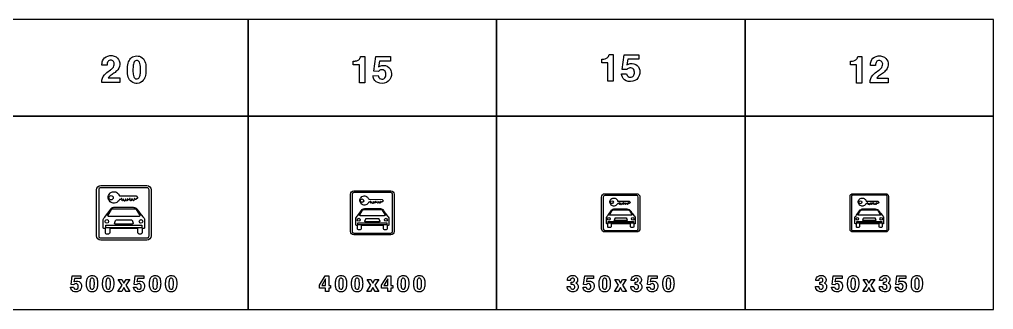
# Model space of a CAD drawing. Extents: x 0 to 18160, y 0 to 2655.
# Drawn here: x 9262 to 18160, y 0 to 2655 of the extents above; entities that cross this region are included whole.
import ezdxf

# ---------------------------------------------------------------- set-up
doc = ezdxf.new("R2010")
doc.units = 0
doc.header["$MEASUREMENT"] = 0

msp = doc.modelspace()

# ---------------------------------------------------------------- linework, layer by layer
for points in [[(9080, 1770), (11350, 1770), (11350, 2655), (9080, 2655)], [(11350, 1770), (13620, 1770), (13620, 2655), (11350, 2655)], [(13620, 1770), (15890, 1770), (15890, 2655), (13620, 2655)], [(15890, 1770), (18160, 1770), (18160, 2655), (15890, 2655)], [(9080, 0), (11350, 0), (11350, 1770), (9080, 1770)], [(11350, 0), (13620, 0), (13620, 1770), (11350, 1770)], [(13620, 0), (15890, 0), (15890, 1770), (13620, 1770)], [(15890, 0), (18160, 0), (18160, 1770), (15890, 1770)], [(14870.3, 805.411), (14870.3, 789.158), (14640.3, 789.158), (14640.3, 805.411)], [(17140.3, 805.411), (17140.3, 789.158), (16910.3, 789.158), (16910.3, 805.411)], [(10379.8, 771.301), (10379.8, 748.082), (10051.2, 748.082), (10051.2, 771.301)], [(12616.8, 794.042), (12616.8, 775.466), (12353.9, 775.466), (12353.9, 794.042)], [(10198.2, 221.797), (10163.1, 276.346), (10197.9, 276.346), (10216.2, 242.294), (10234.9, 276.347), (10269, 276.347), (10233.5, 222.318), (10270, 166.299), (10235.4, 166.299), (10215.6, 202.389), (10195.2, 166.299), (10161, 166.299)], [(12001, 222.096), (12055.2, 309.963), (12087.1, 309.963), (12087.1, 219.228), (12103.3, 219.228), (12103.3, 196.409), (12087.1, 196.409), (12087.1, 165.058), (12058.6, 165.058), (12058.6, 196.409), (12001, 196.409)], [(12058.6, 280.769), (12022.6, 219.228), (12058.6, 219.228)], [(12472.5, 221.797), (12437.4, 276.346), (12472.2, 276.346), (12490.5, 242.294), (12509.2, 276.346), (12543.3, 276.346), (12507.8, 222.318), (12544.3, 166.299), (12509.7, 166.299), (12489.9, 202.389), (12469.5, 166.299), (12435.3, 166.299)], [(12569, 222.114), (12623.3, 309.981), (12655.1, 309.981), (12655.1, 219.246), (12671.3, 219.246), (12671.3, 196.427), (12655.1, 196.427), (12655.1, 165.076), (12626.6, 165.076), (12626.6, 196.427), (12569, 196.427)], [(12626.6, 280.787), (12590.6, 219.246), (12626.6, 219.246)], [(14734.2, 221.783), (14699.1, 276.333), (14733.9, 276.333), (14752.1, 242.28), (14770.8, 276.333), (14805, 276.333), (14769.4, 222.304), (14806, 166.285), (14771.4, 166.285), (14751.6, 202.375), (14731.2, 166.285), (14697, 166.285)], [(17004.2, 221.783), (16969.1, 276.333), (17003.9, 276.333), (17022.1, 242.28), (17040.8, 276.333), (17075, 276.333), (17039.4, 222.304), (17076, 166.285), (17041.4, 166.285), (17021.6, 202.375), (17001.2, 166.285), (16967, 166.285)]]:
    msp.add_lwpolyline(points, close=True)
for points in [[(10012.9, 2078.85, -0.0640343), (10014.2, 2099.78, -0.161687), (10050, 2160.33, -0.0283718), (10091.8, 2192.71, 0.0545111), (10112.7, 2210.64, 0.192461), (10127.7, 2250.18, 0.234238), (10114.1, 2276.56, 0.196223), (10088.8, 2281.34, 0.252425), (10066.8, 2264.16, 0.0856617), (10062.7, 2247.14, 0.0202329), (10062, 2235.45), (10015.3, 2235.45, -0.0983795), (10021.4, 2276.76, -0.245047), (10067.6, 2319.89, -0.207102), (10144.5, 2311.55, -0.233443), (10177, 2259.22, -0.20961), (10158.8, 2195.04, -0.0785124), (10124.9, 2163.57, 0.0107372), (10089.1, 2137.78, 0.0665092), (10073.2, 2121.74), (10177.7, 2121.74), (10177.7, 2078.85)], [(10247.9, 2191.49, -0.0563084), (10253.9, 2254.33, -0.130301), (10276.1, 2298.12, -0.174843), (10317.9, 2319.53, -0.147552), (10371, 2312.9, -0.192146), (10407.8, 2269.73, -0.0833996), (10417.1, 2212.7, -0.0545507), (10412.1, 2141.92, -0.116773), (10393, 2097.85, -0.221099), (10338.1, 2070.16, -0.162564), (10286.7, 2082.68, -0.174743), (10255.4, 2128.1, -0.0640867), (10247.9, 2186.79)], [(12310.9, 2274.45), (12324.1, 2274.45, 0.0261527), (12330.1, 2275.12, 0.0824327), (12354.9, 2282.34, 0.211118), (12374.9, 2306.08, 0.0230957), (12377.6, 2315.99), (12415.7, 2315.99), (12415.7, 2074.01), (12367.1, 2074.01), (12367.1, 2241.03), (12310.9, 2241.03)], [(12491, 2139), (12538, 2140.78, 0.0452719), (12544.4, 2124.55, 0.0567733), (12549.1, 2117.67, 0.070207), (12553.5, 2114.2, 0.264984), (12589.6, 2112.3, 0.20748), (12607, 2135.41, 0.147389), (12605.8, 2173.44, 0.308532), (12576.4, 2194.85, 0.215743), (12546.7, 2184.62, 0.028781), (12541.3, 2178.38), (12498.7, 2180.39), (12516.5, 2315.07), (12650.5, 2315.07), (12650.5, 2273.2), (12550.1, 2273.2), (12541.1, 2221.19, -0.0211252), (12554.1, 2228.73, -0.121371), (12587.4, 2234.58, -0.244671), (12647.2, 2202.63, -0.173069), (12658.8, 2143.5, -0.256779), (12613.6, 2077.51, -0.199585), (12534, 2076.44, -0.245625), (12493.7, 2125.34, -0.0170062)], [(14580.9, 2291.94), (14594, 2291.94, 0.0261527), (14600.1, 2292.61, 0.0824327), (14624.9, 2299.84, 0.211118), (14644.9, 2323.58, 0.0230957), (14647.6, 2333.49), (14685.7, 2333.49), (14685.7, 2091.51), (14637.1, 2091.51), (14637.1, 2258.53), (14580.9, 2258.53)], [(14761, 2156.5), (14808, 2158.28, 0.0452719), (14814.4, 2142.04, 0.0567733), (14819.1, 2135.17, 0.070207), (14823.5, 2131.7, 0.264984), (14859.6, 2129.8, 0.20748), (14877, 2152.9, 0.147389), (14875.8, 2190.94, 0.308532), (14846.4, 2212.34, 0.215743), (14816.7, 2202.11, 0.028781), (14811.3, 2195.87), (14768.7, 2197.89), (14786.5, 2332.56), (14920.5, 2332.56), (14920.5, 2290.7), (14820.1, 2290.7), (14811.1, 2238.69, -0.0211252), (14824, 2246.23, -0.121371), (14857.4, 2252.08, -0.244671), (14917.2, 2220.12, -0.173069), (14928.7, 2161, -0.256779), (14883.6, 2095.01, -0.199585), (14804, 2093.94, -0.245625), (14763.7, 2142.83, -0.0170062)], [(16852.4, 2273.43), (16865.5, 2273.43, 0.0261527), (16871.5, 2274.1, 0.0824327), (16896.4, 2281.32, 0.211118), (16916.4, 2305.06, 0.0230957), (16919, 2314.97), (16957.1, 2314.97), (16957.1, 2072.99), (16908.5, 2072.99), (16908.5, 2240.01), (16852.4, 2240.01)], [(17032.5, 2075.98, -0.0640343), (17033.8, 2096.92, -0.161687), (17069.6, 2157.46, -0.0283718), (17111.4, 2189.85, 0.0545111), (17132.3, 2207.78, 0.192461), (17147.3, 2247.31, 0.234238), (17133.7, 2273.69, 0.196223), (17108.4, 2278.47, 0.252425), (17086.4, 2261.29, 0.0856617), (17082.3, 2244.27, 0.0202329), (17081.6, 2232.58), (17034.9, 2232.58, -0.0983795), (17041, 2273.89, -0.245047), (17087.1, 2317.02, -0.207102), (17164.1, 2308.69, -0.233443), (17196.6, 2256.36, -0.20961), (17178.4, 2192.18, -0.0785124), (17144.5, 2160.7, 0.0107372), (17108.7, 2134.91, 0.0665092), (17092.8, 2118.88), (17197.3, 2118.88), (17197.3, 2075.98)], [(10299.2, 2160.96, 0.0124589), (10299.8, 2154.64, 0.0668192), (10305.4, 2129.25, 0.615362), (10356.3, 2123.64, 0.0726881), (10361.7, 2136.67, 0.0588562), (10366.4, 2173.95, 0.0389037), (10364.8, 2240.94, 0.084671), (10358.2, 2264.28, 0.156013), (10346.8, 2276.44, 0.143208), (10331, 2279.4, 0.172584), (10315.3, 2273.2, 0.132565), (10305.3, 2257.64, 0.0498315), (10300.8, 2235.92, 0.0368731)], [(10005, 635.002, -0.414213), (9965.01, 675.002), (9965.01, 1095, -0.414213), (10005, 1135), (10425, 1135, -0.414213), (10465, 1095), (10465, 675.002, -0.414213), (10425, 635.002)], [(10005, 655.002), (10425, 655.002, 0.414213), (10445, 675.002), (10445, 1095, 0.414213), (10425, 1115), (10005, 1115, 0.414213), (9985.01, 1095), (9985.01, 675.002, 0.414213)], [(10173.9, 1039.67), (10326.3, 1039.34), (10342.5, 1021.38), (10325.1, 1005.94), (10317.7, 1005.81), (10313.4, 1015.9), (10308.7, 1015.92), (10305.4, 1000.58, -0.0265965), (10304.4, 997.426, -0.16132), (10303, 995.911, -0.269023), (10300.2, 996.112), (10293.2, 1008.51), (10290.4, 1013.58), (10288.1, 1013.57), (10286.4, 1007.78), (10281.2, 994.869, -0.0309706), (10280.7, 994.554, -0.167359), (10278.6, 993.997, -0.248558), (10277.2, 994.997, -0.0157525), (10276.5, 996.555), (10276, 998.126), (10271.6, 1015.91), (10266.7, 1015.89), (10266, 1004.01), (10255.5, 1003.21), (10250.6, 1014.75), (10248, 1014.75), (10245.9, 1002.15, 0.0280221), (10244.9, 996.983, -0.167014), (10243, 994.24, -0.213652), (10241.4, 993.94, -0.149118), (10240.4, 994.74), (10236.4, 1003.75), (10234.2, 1009.73), (10228.8, 1009.7), (10227, 1003.85), (10223.2, 993.883, -0.0449171), (10222.5, 992.897, -0.43528), (10216.5, 992.94), (10211.4, 1007.14), (10210.6, 1009.65), (10208.5, 1009.63), (10203.1, 995.483), (10200.7, 995.669, -0.0877703), (10199.5, 996.954), (10196.8, 1013.57), (10196.5, 1015.91), (10194.2, 1015.91), (10192.4, 1014.25), (10183.7, 1005.83), (10179.8, 1005.83), (10179.8, 1007.13), (10174.2, 1007.14, -0.0832698), (10168.4, 996.426, -0.208028), (10128.9, 973.483, -0.189673), (10089, 986.511, -0.106671), (10071.5, 1019.77, -0.0252102), (10071.2, 1025.05, -0.199392), (10086.2, 1062.33, -0.134019), (10110, 1076.31, -0.437488)], [(12315, 685.002, -0.414213), (12285, 715.002), (12285, 1055, -0.414213), (12315, 1085), (12655, 1085, -0.414213), (12685, 1055), (12685, 715.002, -0.414213), (12655, 685.002)], [(12315, 700.002), (12655, 700.002, 0.414213), (12670, 715.002), (12670, 1055, 0.414213), (12655, 1070), (12315, 1070, 0.414213), (12300, 1055), (12300, 715.002, 0.414213)], [(10078.1, 1023.74, -1), (10117.8, 1023.74, -1)], [(12452.1, 1008.74), (12574, 1008.47), (12587, 994.107), (12573, 981.753), (12567.2, 981.649), (12563.7, 989.724), (12560, 989.739), (12557.3, 977.461, -0.0265965), (12556.5, 974.941, -0.16132), (12555.4, 973.73, -0.269023), (12553.2, 973.89), (12547.6, 983.81), (12545.4, 987.867), (12543.5, 987.855), (12542.1, 983.227), (12537.8, 972.77, -0.167359), (12535.8, 972.199, -0.248558), (12534.7, 972.998, -0.0157525), (12534.2, 974.244), (12533.8, 975.501), (12530.3, 989.73), (12526.4, 989.715), (12525.8, 980.206), (12517.4, 979.566), (12513.4, 988.804), (12511.4, 988.804), (12509.7, 978.724, 0.0280221), (12508.9, 974.587, -0.167014), (12507.4, 972.393, -0.213652), (12506.1, 972.153, -0.149118), (12505.3, 972.793), (12502.1, 980.004), (12500.4, 984.781), (12496, 984.758), (12494.6, 980.084), (12491.5, 972.107, -0.0449171), (12491, 971.319, -0.43528), (12486.2, 971.353), (12482.1, 982.713), (12481.5, 984.724), (12479.8, 984.701), (12475.5, 973.387), (12473.5, 973.536, -0.0877703), (12472.6, 974.564), (12470.5, 987.855), (12470.2, 989.732), (12468.3, 989.725), (12466.9, 988.404), (12460, 981.667), (12456.9, 981.661), (12456.8, 982.701), (12452.4, 982.713, -0.0832698), (12447.7, 974.141, -0.208028), (12416.1, 955.787, -0.189673), (12384.2, 966.21, -0.106671), (12370.2, 992.816, -0.0252102), (12369.9, 997.044, -0.199392), (12381.9, 1026.86, -0.134019), (12401, 1038.05, -0.437488)], [(12375.5, 995.994, -1), (12407.3, 995.994, -1)], [(14610, 710.002, -0.414213), (14580, 740.002), (14580, 1030, -0.414213), (14610, 1060), (14900, 1060, -0.414213), (14930, 1030), (14930, 740.002, -0.414213), (14900, 710.002)], [(14610, 725.002), (14900, 725.002, 0.414213), (14915, 740.002), (14915, 1030, 0.414213), (14900, 1045), (14610, 1045, 0.414213), (14595, 1030), (14595, 740.002, 0.414213)], [(14726.2, 993.269), (14832.9, 993.039), (14844.3, 980.469), (14832, 969.659), (14826.9, 969.568), (14823.9, 976.634), (14820.6, 976.647), (14818.3, 965.904, -0.0265965), (14817.5, 963.699, -0.16132), (14816.6, 962.639, -0.269023), (14814.6, 962.779), (14809.8, 971.459), (14807.8, 975.009), (14806.2, 974.999), (14805, 970.949), (14801.2, 961.799, -0.167359), (14799.5, 961.299, -0.248558), (14798.5, 961.999, -0.0157525), (14798, 963.089), (14797.7, 964.189), (14794.7, 976.639), (14791.2, 976.626), (14790.7, 968.306), (14783.3, 967.746), (14779.9, 975.829), (14778.1, 975.829), (14776.6, 967.009, 0.0280221), (14775.9, 963.389, -0.167014), (14774.6, 961.469, -0.213652), (14773.5, 961.259, -0.149118), (14772.8, 961.819), (14770, 968.129), (14768.5, 972.309), (14764.7, 972.289), (14763.4, 968.199), (14760.7, 961.219, -0.0449171), (14760.2, 960.529, -0.43528), (14756, 960.559), (14752.5, 970.499), (14752, 972.259), (14750.4, 972.239), (14746.6, 962.339), (14745, 962.469, -0.0877703), (14744.2, 963.369), (14742.3, 974.999), (14742, 976.641), (14740.4, 976.634), (14739.2, 975.479), (14733.1, 969.584), (14730.4, 969.579), (14730.3, 970.489), (14726.5, 970.499, -0.0832698), (14722.4, 962.999, -0.208028), (14694.7, 946.939, -0.189673), (14666.8, 956.059, -0.106671), (14654.5, 979.339, -0.0252102), (14654.3, 983.039, -0.199392), (14664.8, 1009.13, -0.134019), (14681.5, 1018.92, -0.437488)], [(14659.2, 982.12, -1), (14687, 982.12, -1)], [(16874, 710.002, -0.414213), (16850, 734.002), (16850, 1036, -0.414213), (16874, 1060), (17176, 1060, -0.414213), (17200, 1036), (17200, 734.002, -0.414213), (17176, 710.002)], [(16874, 722.002), (17176, 722.002, 0.414213), (17188, 734.002), (17188, 1036, 0.414213), (17176, 1048), (16874, 1048, 0.414213), (16862, 1036), (16862, 734.002, 0.414213)], [(16996.2, 993.269), (17102.9, 993.039), (17114.3, 980.469), (17102, 969.659), (17096.9, 969.568), (17093.9, 976.634), (17090.6, 976.647), (17088.3, 965.904, -0.0265965), (17087.5, 963.699, -0.16132), (17086.6, 962.639, -0.269023), (17084.6, 962.779), (17079.8, 971.459), (17077.8, 975.009), (17076.2, 974.999), (17075, 970.949), (17071.2, 961.799, -0.167359), (17069.5, 961.299, -0.248558), (17068.5, 961.999, -0.0157525), (17068, 963.089), (17067.7, 964.189), (17064.7, 976.639), (17061.2, 976.626), (17060.7, 968.306), (17053.3, 967.746), (17049.9, 975.829), (17048.1, 975.829), (17046.6, 967.009, 0.0280221), (17045.9, 963.389, -0.167014), (17044.6, 961.469, -0.213652), (17043.5, 961.259, -0.149118), (17042.8, 961.819), (17040, 968.129), (17038.5, 972.309), (17034.7, 972.289), (17033.4, 968.199), (17030.7, 961.219, -0.0449171), (17030.2, 960.529, -0.43528), (17026, 960.559), (17022.5, 970.499), (17022, 972.259), (17020.4, 972.239), (17016.6, 962.339), (17015, 962.469, -0.0877703), (17014.2, 963.369), (17012.3, 974.999), (17012, 976.641), (17010.4, 976.634), (17009.2, 975.479), (17003.1, 969.584), (17000.4, 969.579), (17000.3, 970.489), (16996.5, 970.499, -0.0832698), (16992.4, 962.999, -0.208028), (16964.7, 946.939, -0.189673), (16936.8, 956.059, -0.106671), (16924.5, 979.339, -0.0252102), (16924.3, 983.039, -0.199392), (16934.8, 1009.13, -0.134019), (16951.5, 1018.92, -0.437488)], [(16929.2, 982.12, -1), (16957, 982.12, -1)], [(10027.6, 824.79, -0.217884), (10042.7, 846.61), (10048.1, 854.238), (10098, 922.634, -0.0113831), (10100.7, 925.21, -0.180186), (10124.3, 936.253), (10292.6, 936.666, -0.123927), (10320.3, 930.134, 0.0223768), (10327.7, 926.525, -0.0748468), (10333.3, 922.144, -0.0668734), (10348.3, 902.159, 0.0271658), (10350.1, 899.521, -0.01164), (10362.3, 883.045), (10387, 848.406, -0.163772), (10402.4, 829.286), (10402.4, 744.927, -0.0147019), (10401.9, 744.183, -0.0662769), (10400.6, 742.707, -0.186047), (10398.4, 741.621), (10383.4, 741.615), (10383.4, 739.909), (10383, 702.708, -0.410956), (10371.6, 691.402), (10355.1, 691.403, -0.413939), (10343.7, 702.826), (10343.7, 738.797, 0.414763), (10340.8, 741.661), (10090.1, 741.661, 0.41476), (10087.2, 738.801), (10087.3, 702.818, -0.413894), (10075.8, 691.396), (10057.4, 691.398, -0.294394), (10047, 698.113), (10047.1, 736.765), (10047, 741.522, 0.201076), (10046, 741.694), (10033.9, 741.611, -0.194717), (10030.6, 743.297, -0.106829), (10027.9, 747.268, -0.0255912), (10027.6, 747.802)], [(10070.7, 863.458), (10102.1, 914.445, -0.259597), (10117.9, 923.249), (10312.7, 923.25, -0.26006), (10328.5, 914.418), (10358.7, 865.353, -0.0152948), (10360.2, 862.596, -0.05147), (10360.6, 861.72, -0.420635), (10355.6, 852.834, -0.0499095), (10354.6, 852.679, -0.0161211), (10351.7, 852.584), (10078, 852.585, -0.0205655), (10075.9, 852.671, -0.0455698), (10074.9, 852.836, -0.421093), (10069.9, 861.733)], [(12335.1, 836.832, -0.217884), (12347.1, 854.288), (12351.5, 860.391), (12391.4, 915.108, -0.0113831), (12393.5, 917.169, -0.180186), (12412.4, 926.003), (12547.1, 926.333, -0.123927), (12569.3, 921.108, 0.0223768), (12575.1, 918.221, -0.0748468), (12579.6, 914.716, -0.0668734), (12591.6, 898.728, 0.0271658), (12593.1, 896.618, -0.01164), (12602.9, 883.436), (12622.6, 855.725, -0.163772), (12634.9, 840.43), (12634.9, 772.942, -0.0147019), (12634.6, 772.347, -0.0662769), (12633.5, 771.166, -0.186047), (12631.7, 770.297), (12619.7, 770.293), (12619.7, 768.928), (12619.4, 739.167, -0.410956), (12610.3, 730.122), (12597.1, 730.123, -0.413939), (12587.9, 739.262), (12587.9, 768.038, 0.414763), (12585.7, 770.329), (12385.1, 770.329, 0.41476), (12382.8, 768.041), (12382.8, 739.255, -0.413894), (12373.7, 730.117), (12358.9, 730.119, -0.294394), (12350.6, 735.491), (12350.7, 766.412), (12350.6, 770.218, 0.201076), (12349.8, 770.355), (12340.1, 770.289, -0.194717), (12337.5, 771.638, -0.106829), (12335.2, 775.028)], [(12369.5, 867.767), (12394.7, 908.557, -0.259597), (12407.3, 915.6), (12563.2, 915.6, -0.26006), (12575.8, 908.535), (12599.9, 869.283, -0.0152948), (12601.2, 867.077, -0.05147), (12601.5, 866.377, -0.420635), (12597.5, 859.268, -0.0499095), (12596.7, 859.143, -0.0161211), (12594.4, 859.067), (12375.4, 859.068, -0.0205655), (12373.7, 859.138, -0.0455698), (12372.9, 859.269, -0.421093), (12368.9, 866.387)], [(14623.8, 842.854, -0.217884), (14634.4, 858.128), (14638.2, 863.467), (14673.1, 911.344, -0.0113831), (14675, 913.148, -0.180186), (14691.5, 920.878), (14809.3, 921.167, -0.123927), (14828.7, 916.594, 0.0223768), (14833.9, 914.068, -0.0748468), (14837.8, 911.002, -0.0668734), (14848.3, 897.012, 0.0271658), (14849.6, 895.166, -0.01164), (14858.1, 883.632), (14875.4, 859.385, -0.163772), (14886.2, 846.001), (14886.2, 786.95, -0.0147019), (14885.9, 786.429, -0.0662769), (14884.9, 785.396, -0.186047), (14883.4, 784.635), (14872.9, 784.631), (14872.9, 783.437), (14872.6, 757.397, -0.410956), (14864.6, 749.482), (14853.1, 749.483, -0.413939), (14845.1, 757.479), (14845.1, 782.659, 0.414763), (14843.1, 784.663), (14667.6, 784.663, 0.41476), (14665.6, 782.661), (14665.6, 757.473, -0.413894), (14657.6, 749.478), (14644.7, 749.479, -0.294394), (14637.4, 754.18), (14637.4, 781.236), (14637.4, 784.566, 0.201076), (14636.7, 784.686), (14628.2, 784.628, -0.194717), (14625.9, 785.808, -0.106829), (14623.9, 788.775)], [(14654, 869.921), (14676, 905.612, -0.259597), (14687, 911.775), (14823.4, 911.775, -0.26006), (14834.5, 905.593), (14855.6, 871.248, -0.0152948), (14856.7, 869.318, -0.05147), (14856.9, 868.705, -0.420635), (14853.4, 862.484, -0.0499095), (14852.8, 862.376, -0.0161211), (14850.7, 862.309), (14659.1, 862.31, -0.0205655), (14657.6, 862.371, -0.0455698), (14656.9, 862.486, -0.421093), (14653.4, 868.713)], [(16893.8, 842.854, -0.217884), (16904.4, 858.128), (16908.2, 863.467), (16943.1, 911.344, -0.0113831), (16945, 913.148, -0.180186), (16961.5, 920.878), (17079.3, 921.167, -0.123927), (17098.7, 916.594, 0.0223768), (17103.9, 914.068, -0.0748468), (17107.8, 911.002, -0.0668734), (17118.3, 897.012, 0.0271658), (17119.6, 895.166, -0.01164), (17128.1, 883.632), (17145.4, 859.385, -0.163772), (17156.2, 846.001), (17156.2, 786.95, -0.0147019), (17155.9, 786.429, -0.0662769), (17154.9, 785.396, -0.186047), (17153.4, 784.635), (17142.9, 784.631), (17142.9, 783.437), (17142.6, 757.397, -0.410956), (17134.6, 749.482), (17123.1, 749.483, -0.413939), (17115.1, 757.479), (17115.1, 782.659, 0.414763), (17113.1, 784.663), (16937.6, 784.663, 0.41476), (16935.6, 782.661), (16935.6, 757.473, -0.413894), (16927.6, 749.478), (16914.7, 749.479, -0.294394), (16907.4, 754.18), (16907.4, 781.236), (16907.4, 784.566, 0.201076), (16906.7, 784.686), (16898.2, 784.628, -0.194717), (16895.9, 785.808, -0.106829), (16893.9, 788.775)], [(16924, 869.921), (16946, 905.612, -0.259597), (16957, 911.775), (17093.4, 911.775, -0.26006), (17104.5, 905.593), (17125.6, 871.248, -0.0152948), (17126.7, 869.318, -0.05147), (17126.9, 868.705, -0.420635), (17123.4, 862.484, -0.0499095), (17122.8, 862.376, -0.0161211), (17120.7, 862.309), (16929.1, 862.31, -0.0205655), (16927.6, 862.371, -0.0455698), (16926.9, 862.486, -0.421093), (16923.4, 868.713)], [(10043.3, 806.689, -1), (10076.1, 806.689, -1)], [(10286.7, 819.289, 0.0402078), (10288.8, 818.537, -0.23114), (10290.9, 816.647), (10299.6, 791.218, -0.174324), (10299.5, 786.385, -0.232692), (10295.7, 783.294, -0.03313), (10292.5, 782.855), (10141.7, 782.885), (10134.9, 782.885, -0.378131), (10130.6, 786.848, -0.116519), (10130.8, 789.001), (10140.1, 815.413, -0.318233), (10146.8, 820.272), (10283.2, 820.299, -0.0937463)], [(10354.8, 806.55, -1), (10387.4, 806.55, -1)], [(12347.6, 822.351, -1), (12373.9, 822.351, -1)], [(12542.3, 832.432, 0.0402078), (12544, 831.83, -0.23114), (12545.7, 830.318), (12552.7, 809.974, -0.174323), (12552.6, 806.108, -0.232692), (12549.6, 803.635, -0.0331301), (12547, 803.284), (12426.4, 803.308), (12420.9, 803.308, -0.378131), (12417.5, 806.479, -0.116519), (12417.6, 808.201), (12425.1, 829.331, -0.318233), (12430.4, 833.218), (12539.6, 833.239, -0.0937464)], [(12596.8, 822.24, -1), (12622.9, 822.24, -1)], [(14634.8, 830.183, -1), (14657.8, 830.183, -1)], [(14805.2, 839.003, 0.0402078), (14806.7, 838.476, -0.23114), (14808.1, 837.153), (14814.2, 819.352, -0.174323), (14814.2, 815.97, -0.232692), (14811.5, 813.806, -0.0331301), (14809.3, 813.498), (14703.7, 813.52), (14699, 813.52, -0.378131), (14695.9, 816.294, -0.116519), (14696.1, 817.801), (14702.6, 836.289, -0.318233), (14707.3, 839.691), (14802.8, 839.709, -0.0937464)], [(14852.8, 830.086, -1), (14875.7, 830.086, -1)], [(16904.8, 830.183, -1), (16927.8, 830.183, -1)], [(17075.2, 839.003, 0.0402078), (17076.7, 838.476, -0.23114), (17078.1, 837.153), (17084.2, 819.352, -0.174323), (17084.2, 815.97, -0.232692), (17081.5, 813.806, -0.0331301), (17079.3, 813.498), (16973.7, 813.52), (16969, 813.52, -0.378131), (16965.9, 816.294, -0.116519), (16966.1, 817.801), (16972.6, 836.289, -0.318233), (16977.3, 839.691), (17072.8, 839.709, -0.0937464)], [(17122.8, 830.086, -1), (17145.7, 830.086, -1)], [(9727.75, 203.882), (9755.92, 204.948, 0.0452719), (9759.76, 195.209, 0.0567733), (9762.6, 191.086, 0.070207), (9765.26, 189, 0.264984), (9786.87, 187.863, 0.20748), (9797.32, 201.726, 0.147389), (9796.63, 224.545, 0.308532), (9779, 237.389, 0.215743), (9761.13, 231.252, 0.028781), (9757.91, 227.508), (9732.34, 228.716), (9743.03, 309.522), (9823.46, 309.522), (9823.46, 284.403), (9763.2, 284.403), (9757.82, 253.195, -0.0211252), (9765.57, 257.721, -0.121371), (9785.57, 261.228, -0.244671), (9821.44, 242.057, -0.173069), (9828.39, 206.583, -0.256779), (9801.28, 166.986, -0.199585), (9753.55, 166.346, -0.245625), (9729.38, 195.683, -0.0170062)], [(9874.18, 234.284, -0.0563084), (9877.8, 271.986, -0.130301), (9891.12, 298.266, -0.174843), (9916.22, 311.109, -0.147552), (9948.09, 307.128, -0.192146), (9970.17, 281.228, -0.0833996), (9975.72, 247.01, -0.0545507), (9972.71, 204.545, -0.116773), (9961.26, 178.1, -0.221099), (9928.35, 161.488, -0.162564), (9897.47, 169, -0.174743), (9878.7, 196.251, -0.0640867), (9874.23, 231.465)], [(9905.01, 215.967, 0.0124589), (9905.32, 212.175, 0.0668192), (9908.68, 196.939, 0.615362), (9939.23, 193.574, 0.0726881), (9942.5, 201.394, 0.0588562), (9945.32, 223.763, 0.0389037), (9944.34, 263.953, 0.084671), (9940.39, 277.957, 0.156013), (9933.51, 285.256, 0.143208), (9924.08, 287.033, 0.172584), (9914.63, 283.313, 0.132565), (9908.66, 273.976, 0.0498315), (9905.93, 260.943, 0.0368731)], [(10020.9, 234.285, -0.0563084), (10024.5, 271.986, -0.130301), (10037.9, 298.265, -0.174843), (10063, 311.109, -0.147552), (10094.8, 307.128, -0.192146), (10116.9, 281.228, -0.0833996), (10122.5, 247.01, -0.0545507), (10119.5, 204.545, -0.116773), (10108, 178.1, -0.221099), (10075.1, 161.488, -0.162564), (10044.2, 169, -0.174743), (10025.5, 196.251, -0.0640867), (10021, 231.465)], [(10051.8, 215.967, 0.0124589), (10052.1, 212.175, 0.0668192), (10055.4, 196.939, 0.615362), (10086, 193.574, 0.0726881), (10089.2, 201.394, 0.0588562), (10092.1, 223.763, 0.0389037), (10091.1, 263.953, 0.084671), (10087.1, 277.957, 0.156013), (10080.3, 285.256, 0.143208), (10070.8, 287.033, 0.172584), (10061.4, 283.313, 0.132565), (10055.4, 273.976, 0.0498315), (10052.7, 260.943, 0.0368731)], [(10303.3, 203.891), (10331.5, 204.957, 0.0452719), (10335.3, 195.218, 0.0567733), (10338.2, 191.095, 0.070207), (10340.8, 189.009, 0.264984), (10362.4, 187.872, 0.20748), (10372.9, 201.735, 0.147389), (10372.2, 224.555, 0.308532), (10354.6, 237.398, 0.215743), (10336.7, 231.261, 0.028781), (10333.5, 227.517), (10307.9, 228.725), (10318.6, 309.531), (10399, 309.531), (10399, 284.412), (10338.8, 284.412), (10333.4, 253.204, -0.0211252), (10341.1, 257.73, -0.121371), (10361.1, 261.237, -0.244671), (10397, 242.066, -0.173069), (10404, 206.592, -0.256779), (10376.8, 166.995, -0.199585), (10329.1, 166.355, -0.245625), (10304.9, 195.692, -0.0170062)], [(10449.7, 234.285, -0.0563084), (10453.4, 271.986, -0.130301), (10466.7, 298.266, -0.174843), (10491.8, 311.109, -0.147552), (10523.7, 307.128, -0.192146), (10545.7, 281.228, -0.0833996), (10551.3, 247.01, -0.0545507), (10548.3, 204.545, -0.116773), (10536.8, 178.1, -0.221099), (10503.9, 161.489, -0.162564), (10473, 169, -0.174743), (10454.3, 196.252, -0.0640867), (10449.8, 231.465)], [(10480.6, 215.967, 0.0124589), (10480.9, 212.176, 0.0668192), (10484.2, 196.939, 0.615362), (10514.8, 193.574, 0.0726881), (10518.1, 201.394, 0.0588562), (10520.9, 223.763, 0.0389037), (10519.9, 263.953, 0.084671), (10516, 277.958, 0.156013), (10509.1, 285.256, 0.143208), (10499.7, 287.033, 0.172584), (10490.2, 283.313, 0.132565), (10484.2, 273.977, 0.0498315), (10481.5, 260.943, 0.0368731)], [(10596.5, 234.275, -0.0563084), (10600.1, 271.977, -0.130301), (10613.4, 298.257, -0.174843), (10638.5, 311.1, -0.147552), (10670.4, 307.119, -0.192146), (10692.5, 281.219, -0.0833996), (10698, 247.001, -0.0545507), (10695, 204.536, -0.116773), (10683.6, 178.091, -0.221099), (10650.7, 161.479, -0.162564), (10619.8, 168.991, -0.174743), (10601, 196.242, -0.0640867), (10596.5, 231.456)], [(10627.3, 215.958, 0.0124589), (10627.6, 212.166, 0.0668192), (10631, 196.929, 0.615362), (10661.5, 193.565, 0.0726881), (10664.8, 201.384, 0.0588562), (10667.6, 223.754, 0.0389037), (10666.7, 263.944, 0.084671), (10662.7, 277.948, 0.156013), (10655.8, 285.247, 0.143208), (10646.4, 287.024, 0.172584), (10636.9, 283.304, 0.132565), (10631, 273.967, 0.0498315), (10628.2, 260.934, 0.0368731)], [(12148.5, 234.285, -0.0563084), (12152.1, 271.986, -0.130301), (12165.4, 298.266, -0.174843), (12190.5, 311.109, -0.147552), (12222.4, 307.128, -0.192146), (12244.5, 281.228, -0.0833996), (12250, 247.01, -0.0545507), (12247, 204.545, -0.116773), (12235.6, 178.1, -0.221099), (12202.7, 161.489, -0.162564), (12171.8, 169.001, -0.174743), (12153, 196.252, -0.0640867), (12148.5, 231.465)], [(12179.3, 215.967, 0.0124589), (12179.6, 212.176, 0.0668192), (12183, 196.939, 0.615362), (12213.5, 193.574, 0.0726881), (12216.8, 201.394, 0.0588562), (12219.6, 223.764, 0.0389037), (12218.6, 263.953, 0.084671), (12214.7, 277.958, 0.156013), (12207.8, 285.256, 0.143208), (12198.4, 287.034, 0.172584), (12188.9, 283.313, 0.132565), (12183, 273.977, 0.0498315), (12180.2, 260.943, 0.0368731)], [(12295.2, 234.285, -0.0563084), (12298.9, 271.986, -0.130301), (12312.2, 298.266, -0.174843), (12337.3, 311.109, -0.147552), (12369.1, 307.128, -0.192146), (12391.2, 281.228, -0.0833996), (12396.8, 247.01, -0.0545507), (12393.8, 204.546, -0.116773), (12382.3, 178.1, -0.221099), (12349.4, 161.489, -0.162564), (12318.5, 169.001, -0.174743), (12299.8, 196.252, -0.0640867), (12295.3, 231.465)], [(12326.1, 215.967, 0.0124589), (12326.4, 212.176, 0.0668192), (12329.7, 196.939, 0.615362), (12360.3, 193.574, 0.0726881), (12363.5, 201.394, 0.0588562), (12366.4, 223.764, 0.0389037), (12365.4, 263.953, 0.084671), (12361.4, 277.958, 0.156013), (12354.6, 285.256, 0.143208), (12345.1, 287.034, 0.172584), (12335.7, 283.313, 0.132565), (12329.7, 273.977, 0.0498315), (12327, 260.944, 0.0368731)], [(12716.5, 234.285, -0.0563084), (12720.1, 271.986, -0.130301), (12733.4, 298.266, -0.174843), (12758.5, 311.109, -0.147552), (12790.4, 307.128, -0.192146), (12812.5, 281.228, -0.0833996), (12818, 247.01, -0.0545507), (12815, 204.545, -0.116773), (12803.6, 178.1, -0.221099), (12770.7, 161.489, -0.162564), (12739.8, 169, -0.174743), (12721, 196.252, -0.0640867), (12716.5, 231.465)], [(12747.3, 215.967, 0.0124589), (12747.6, 212.176, 0.0668192), (12751, 196.939, 0.615362), (12781.5, 193.574, 0.0726881), (12784.8, 201.394, 0.0588562), (12787.6, 223.763, 0.0389037), (12786.7, 263.953, 0.084671), (12782.7, 277.958, 0.156013), (12775.8, 285.256, 0.143208), (12766.4, 287.033, 0.172584), (12757, 283.313, 0.132565), (12751, 273.977, 0.0498315), (12748.3, 260.943, 0.0368731)], [(12863.2, 234.275, -0.0563084), (12866.9, 271.977, -0.130301), (12880.2, 298.256, -0.174843), (12905.3, 311.1, -0.147552), (12937.2, 307.119, -0.192146), (12959.2, 281.218, -0.0833996), (12964.8, 247, -0.0545507), (12961.8, 204.536, -0.116773), (12950.3, 178.091, -0.221099), (12917.4, 161.479, -0.162564), (12886.5, 168.991, -0.174743), (12867.8, 196.242, -0.0640867), (12863.3, 231.455)], [(12894.1, 215.958, 0.0124589), (12894.4, 212.166, 0.0668192), (12897.7, 196.929, 0.615362), (12928.3, 193.565, 0.0726881), (12931.6, 201.384, 0.0588562), (12934.4, 223.754, 0.0389037), (12933.4, 263.944, 0.084671), (12929.5, 277.948, 0.156013), (12922.6, 285.247, 0.143208), (12913.2, 287.024, 0.172584), (12903.7, 283.304, 0.132565), (12897.7, 273.967, 0.0498315), (12895, 260.934, 0.0368731)], [(14264.9, 210.618), (14292.7, 210.618, 0.0411845), (14294, 201.495, 0.335066), (14312.3, 186.329, 0.276505), (14331.4, 195.049, 0.158203), (14334.8, 207.49, 0.0878221), (14333, 217.04, 0.217575), (14321.9, 227.158, 0.0882727), (14309.1, 229.03), (14302.7, 229.03), (14302.7, 250.192, 0.0282129), (14314.4, 250.547, 0.50028), (14330.6, 277.846, 0.235001), (14319.5, 286.874, 0.165496), (14304.1, 285.5, 0.220849), (14295.5, 275.571, 0.055705), (14293.8, 264.647), (14266.9, 264.647, -0.0488003), (14268, 278.201, -0.30773), (14302.6, 310.903, -0.146685), (14338.2, 307.348, -0.469869), (14354.2, 251.685, -0.0891152), (14346.9, 244.623), (14344.4, 242.822, -0.0245333), (14351.1, 238.983, -0.202429), (14364.5, 216.969, -0.422325), (14326.8, 163.296, -0.154301), (14288.4, 167.609, -0.287878), (14265, 204.03, -0.0143877)], [(14410.5, 203.85), (14438.6, 204.916, 0.0452719), (14442.5, 195.177, 0.0567733), (14445.3, 191.054, 0.070207), (14448, 188.968, 0.264984), (14469.6, 187.831, 0.20748), (14480, 201.694, 0.147389), (14479.4, 224.513, 0.308532), (14461.7, 237.357, 0.215743), (14443.9, 231.22, 0.028781), (14440.6, 227.476), (14415.1, 228.684), (14425.7, 309.49), (14506.2, 309.49), (14506.2, 284.371), (14445.9, 284.371), (14440.5, 253.163, -0.0211252), (14448.3, 257.689, -0.121371), (14468.3, 261.196, -0.244671), (14504.2, 242.025, -0.173069), (14511.1, 206.551, -0.256779), (14484, 166.954, -0.199585), (14436.3, 166.314, -0.245625), (14412.1, 195.651, -0.0170062)], [(14556.9, 234.262, -0.0563084), (14560.5, 271.963, -0.130301), (14573.8, 298.243, -0.174843), (14598.9, 311.086, -0.147552), (14630.8, 307.105, -0.192146), (14652.9, 281.205, -0.0833996), (14658.4, 246.987, -0.0545507), (14655.4, 204.523, -0.116773), (14644, 178.077, -0.221099), (14611.1, 161.466, -0.162564), (14580.2, 168.978, -0.174743), (14561.4, 196.229, -0.0640867), (14556.9, 231.442)], [(14587.7, 215.944, 0.0124589), (14588, 212.153, 0.0668192), (14591.4, 196.916, 0.615362), (14621.9, 193.551, 0.0726881), (14625.2, 201.371, 0.0588562), (14628, 223.741, 0.0389037), (14627.1, 263.93, 0.084671), (14623.1, 277.935, 0.156013), (14616.2, 285.233, 0.143208), (14606.8, 287.011, 0.172584), (14597.3, 283.29, 0.132565), (14591.4, 273.954, 0.0498315), (14588.7, 260.921, 0.0368731)], [(14847.3, 210.655), (14875.2, 210.655, 0.0411845), (14876.4, 201.531, 0.335066), (14894.7, 186.365, 0.276505), (14913.9, 195.086, 0.158203), (14917.2, 207.527, 0.0878221), (14915.4, 217.076, 0.217575), (14904.3, 227.195, 0.0882727), (14891.6, 229.067), (14885.1, 229.067), (14885.1, 250.228, 0.0282129), (14896.8, 250.583, 0.50028), (14913, 277.882, 0.235001), (14901.9, 286.91, 0.165496), (14886.5, 285.536, 0.220849), (14878, 275.607, 0.055705), (14876.2, 264.683), (14849.4, 264.683, -0.0488003), (14850.4, 278.237, -0.30773), (14885, 310.939, -0.146685), (14920.7, 307.384, -0.469869), (14936.6, 251.721, -0.0891152), (14929.4, 244.659), (14926.8, 242.858, -0.0245333), (14933.5, 239.019, -0.202429), (14946.9, 217.005, -0.422325), (14909.3, 163.332, -0.154301), (14870.8, 167.645, -0.287878), (14847.4, 204.067, -0.0143877)], [(14992.9, 203.886), (15021.1, 204.953, 0.0452719), (15024.9, 195.213, 0.0567733), (15027.8, 191.09, 0.070207), (15030.4, 189.005, 0.264984), (15052, 187.867, 0.20748), (15062.5, 201.73, 0.147389), (15061.8, 224.55, 0.308532), (15044.2, 237.393, 0.215743), (15026.3, 231.256, 0.028781), (15023.1, 227.512), (14997.5, 228.721), (15008.2, 309.526), (15088.6, 309.526), (15088.6, 284.408), (15028.3, 284.408), (15023, 253.199, -0.0211252), (15030.7, 257.725, -0.121371), (15050.7, 261.232, -0.244671), (15086.6, 242.062, -0.173069), (15093.5, 206.588, -0.256779), (15066.4, 166.991, -0.199585), (15018.7, 166.351, -0.245625), (14994.5, 195.687, -0.0170062)], [(15139.3, 234.299, -0.0563084), (15143, 272, -0.130301), (15156.3, 298.28, -0.174843), (15181.4, 311.123, -0.147552), (15213.2, 307.142, -0.192146), (15235.3, 281.242, -0.0833996), (15240.9, 247.024, -0.0545507), (15237.9, 204.559, -0.116773), (15226.4, 178.114, -0.221099), (15193.5, 161.502, -0.162564), (15162.6, 169.014, -0.174743), (15143.9, 196.265, -0.0640867), (15139.4, 231.479)], [(15170.2, 215.981, 0.0124589), (15170.5, 212.19, 0.0668192), (15173.8, 196.953, 0.615362), (15204.4, 193.588, 0.0726881), (15207.6, 201.408, 0.0588562), (15210.5, 223.777, 0.0389037), (15209.5, 263.967, 0.084671), (15205.5, 277.972, 0.156013), (15198.7, 285.27, 0.143208), (15189.2, 287.047, 0.172584), (15179.8, 283.327, 0.132565), (15173.8, 273.99, 0.0498315), (15171.1, 260.957, 0.0368731)], [(16534.9, 210.618), (16562.7, 210.618, 0.0411845), (16564, 201.495, 0.335066), (16582.3, 186.329, 0.276505), (16601.4, 195.049, 0.158203), (16604.8, 207.49, 0.0878221), (16603, 217.04, 0.217575), (16591.9, 227.158, 0.0882727), (16579.1, 229.03), (16572.7, 229.03), (16572.7, 250.192, 0.0282129), (16584.4, 250.547, 0.50028), (16600.6, 277.846, 0.235001), (16589.5, 286.874, 0.165496), (16574.1, 285.5, 0.220849), (16565.5, 275.571, 0.055705), (16563.8, 264.647), (16536.9, 264.647, -0.0488003), (16538, 278.201, -0.30773), (16572.6, 310.903, -0.146685), (16608.2, 307.348, -0.469869), (16624.2, 251.685, -0.0891152), (16616.9, 244.623), (16614.4, 242.822, -0.0245333), (16621.1, 238.983, -0.202429), (16634.5, 216.969, -0.422325), (16596.9, 163.296, -0.154301), (16558.4, 167.609, -0.287878), (16535, 204.03, -0.0143877)], [(16680.5, 203.85), (16708.6, 204.916, 0.0452719), (16712.5, 195.177, 0.0567733), (16715.3, 191.054, 0.070207), (16718, 188.968, 0.264984), (16739.6, 187.831, 0.20748), (16750, 201.694, 0.147389), (16749.4, 224.513, 0.308532), (16731.7, 237.357, 0.215743), (16713.9, 231.22, 0.028781), (16710.6, 227.476), (16685.1, 228.684), (16695.7, 309.49), (16776.2, 309.49), (16776.2, 284.371), (16715.9, 284.371), (16710.5, 253.163, -0.0211252), (16718.3, 257.689, -0.121371), (16738.3, 261.196, -0.244671), (16774.2, 242.025, -0.173069), (16781.1, 206.551, -0.256779), (16754, 166.954, -0.199585), (16706.3, 166.314, -0.245625), (16682.1, 195.651, -0.0170062)], [(16826.9, 234.262, -0.0563084), (16830.5, 271.963, -0.130301), (16843.8, 298.243, -0.174843), (16868.9, 311.086, -0.147552), (16900.8, 307.105, -0.192146), (16922.9, 281.205, -0.0833996), (16928.4, 246.987, -0.0545507), (16925.4, 204.523, -0.116773), (16914, 178.077, -0.221099), (16881.1, 161.466, -0.162564), (16850.2, 168.978, -0.174743), (16831.4, 196.229, -0.0640867), (16826.9, 231.442)], [(16857.7, 215.944, 0.0124589), (16858, 212.153, 0.0668192), (16861.4, 196.916, 0.615362), (16891.9, 193.551, 0.0726881), (16895.2, 201.371, 0.0588562), (16898, 223.741, 0.0389037), (16897.1, 263.93, 0.084671), (16893.1, 277.935, 0.156013), (16886.2, 285.233, 0.143208), (16876.8, 287.011, 0.172584), (16867.3, 283.29, 0.132565), (16861.4, 273.954, 0.0498315), (16858.7, 260.921, 0.0368731)], [(17117.3, 210.655), (17145.2, 210.655, 0.0411845), (17146.4, 201.531, 0.335066), (17164.7, 186.365, 0.276505), (17183.9, 195.086, 0.158203), (17187.2, 207.527, 0.0878221), (17185.4, 217.076, 0.217575), (17174.3, 227.195, 0.0882727), (17161.6, 229.067), (17155.1, 229.067), (17155.1, 250.228, 0.0282129), (17166.8, 250.583, 0.50028), (17183, 277.882, 0.235001), (17171.9, 286.91, 0.165496), (17156.5, 285.536, 0.220849), (17148, 275.607, 0.055705), (17146.3, 264.683), (17119.4, 264.683, -0.0488003), (17120.4, 278.237, -0.30773), (17155, 310.939, -0.146685), (17190.7, 307.384, -0.469869), (17206.6, 251.721, -0.0891152), (17199.4, 244.659), (17196.8, 242.858, -0.0245333), (17203.5, 239.019, -0.202429), (17216.9, 217.005, -0.422325), (17179.3, 163.332, -0.154301), (17140.8, 167.645, -0.287878), (17117.4, 204.067, -0.0143877)], [(17262.9, 203.886), (17291.1, 204.953, 0.0452719), (17294.9, 195.213, 0.0567733), (17297.8, 191.09, 0.070207), (17300.4, 189.005, 0.264984), (17322, 187.867, 0.20748), (17332.5, 201.73, 0.147389), (17331.8, 224.55, 0.308532), (17314.2, 237.393, 0.215743), (17296.3, 231.256, 0.028781), (17293.1, 227.512), (17267.5, 228.721), (17278.2, 309.526), (17358.6, 309.526), (17358.6, 284.408), (17298.3, 284.408), (17293, 253.199, -0.0211252), (17300.7, 257.725, -0.121371), (17320.7, 261.232, -0.244671), (17356.6, 242.062, -0.173069), (17363.5, 206.588, -0.256779), (17336.4, 166.991, -0.199585), (17288.7, 166.351, -0.245625), (17264.5, 195.687, -0.0170062)], [(17409.3, 234.299, -0.0563084), (17413, 272, -0.130301), (17426.3, 298.28, -0.174843), (17451.4, 311.123, -0.147552), (17483.2, 307.142, -0.192146), (17505.3, 281.242, -0.0833996), (17510.9, 247.024, -0.0545507), (17507.9, 204.559, -0.116773), (17496.4, 178.114, -0.221099), (17463.5, 161.502, -0.162564), (17432.6, 169.014, -0.174743), (17413.9, 196.265, -0.0640867), (17409.4, 231.479)], [(17440.2, 215.981, 0.0124589), (17440.5, 212.19, 0.0668192), (17443.8, 196.953, 0.615362), (17474.4, 193.588, 0.0726881), (17477.6, 201.408, 0.0588562), (17480.5, 223.777, 0.0389037), (17479.5, 263.967, 0.084671), (17475.5, 277.972, 0.156013), (17468.7, 285.27, 0.143208), (17459.2, 287.047, 0.172584), (17449.8, 283.327, 0.132565), (17443.8, 273.99, 0.0498315), (17441.1, 260.957, 0.0368731)]]:
    msp.add_lwpolyline(points, format="xyb", close=True)

doc.saveas('drawing.dxf')
